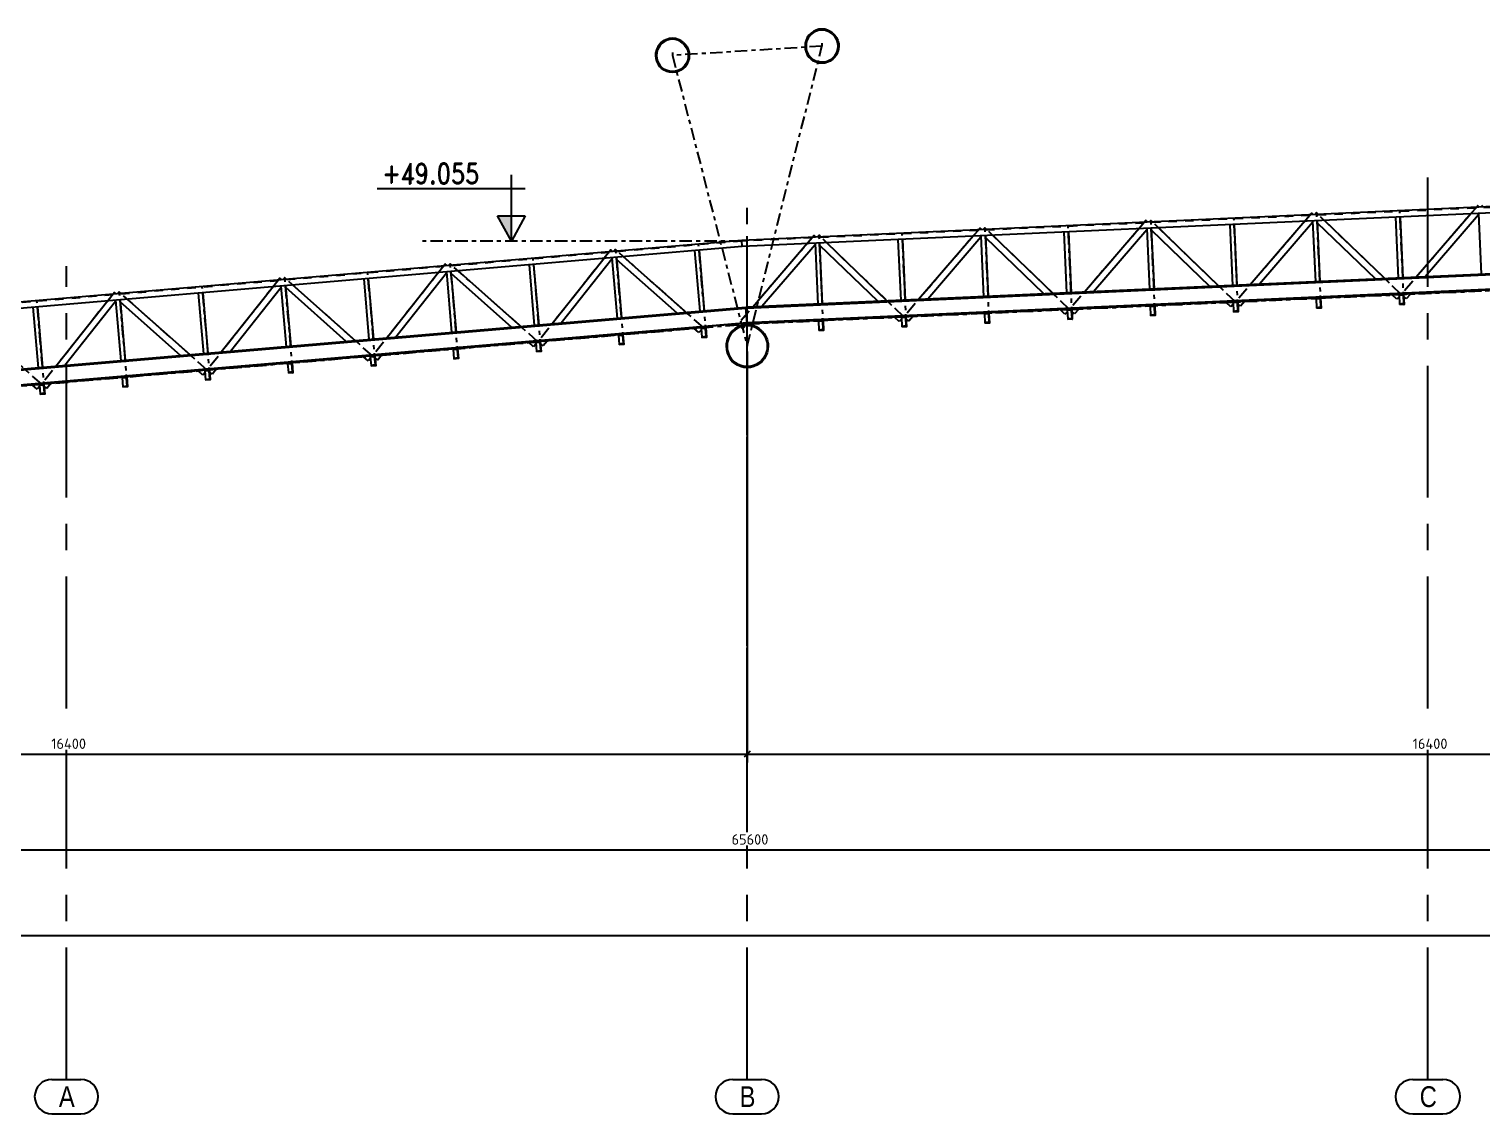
# Model space of a CAD drawing. Header units: millimetres. Extents: x 2368 to 8313, y 7493 to 11698.
# Drawn here: x 4387.6 to 4737.6, y 9618.8 to 9880.2 of the extents above; entities that cross this region are included whole.
import ezdxf
from ezdxf.enums import TextEntityAlignment as Align

# ---------------------------------------------------------------- set-up
doc = ezdxf.new("R2010")
doc.units = ezdxf.units.MM
for name, pattern in [('CENTER', [50.8, 31.75, -6.35, 6.35, -6.35]), ('XKITLINE00', [0]), ('XKITLINE02', [4, 2, -2]), ('XKITLINE03', [6, 3, -1, 1, -1])]:
    doc.linetypes.add(name, pattern=pattern)
doc.layers.add('3', color=120, linetype='Continuous')
doc.styles.add('ARIAL_NARROW', font='ARIALN.TTF')
doc.styles.add('ISOCPEUR', font='isocpeur.ttf')
doc.styles.add('ROMAND', font='romand.shx')

msp = doc.modelspace()

# ---------------------------------------------------------------- linework, layer by layer
at = {"color": 8, "linetype": 'XKITLINE00'}
for p, q in [((4541.8832, 9877.8867), (4541.1996, 9877.7005)), ((4542.5882, 9877.9494), (4541.8832, 9877.8867)), ((4543.2932, 9877.8867), (4542.5882, 9877.9494)), ((4543.9768, 9877.7005), (4543.2932, 9877.8867)), ((4575.0721, 9878.1133), (4574.773, 9877.461)), ((4575.2765, 9877.9933), (4574.9948, 9877.3789)), ((4575.478, 9878.7028), (4575.0721, 9878.1133)), ((4575.6588, 9878.5485), (4575.2765, 9877.9933)), ((4575.9784, 9879.2117), (4575.478, 9878.7028)), ((4576.1301, 9879.0278), (4575.6588, 9878.5485)), ((4576.5582, 9879.6245), (4575.9784, 9879.2117)), ((4576.6762, 9879.4166), (4576.1301, 9879.0278)), ((4577.1996, 9879.9286), (4576.5582, 9879.6245)), ((4577.2803, 9879.7031), (4576.6762, 9879.4166)), ((4577.8832, 9880.1149), (4577.1996, 9879.9286)), ((4577.9241, 9879.8786), (4577.2803, 9879.7031)), ((4578.5882, 9880.1776), (4577.8832, 9880.1149)), ((4578.5882, 9879.9376), (4577.9241, 9879.8786)), ((4579.2932, 9880.1149), (4578.5882, 9880.1776)), ((4579.2522, 9879.8786), (4578.5882, 9879.9376)), ((4579.8961, 9879.7031), (4579.2522, 9879.8786)), ((4579.9768, 9879.9286), (4579.2932, 9880.1149)), ((4580.5002, 9879.4166), (4579.8961, 9879.7031)), ((4580.6182, 9879.6245), (4579.9768, 9879.9286)), ((4581.0462, 9879.0278), (4580.5002, 9879.4166)), ((4581.1979, 9879.2117), (4580.6182, 9879.6245)), ((4581.0462, 9879.0278), (4581.5175, 9878.5485)), ((4581.1979, 9879.2117), (4581.6983, 9878.7028)), ((4581.5175, 9878.5485), (4581.8998, 9877.9933)), ((4581.6983, 9878.7028), (4582.1042, 9878.1133)), ((4581.8998, 9877.9933), (4582.1816, 9877.3789)), ((4582.1042, 9878.1133), (4582.4033, 9877.461)), ((4538.5282, 9874.5538), (4538.5282, 9873.8221)), ((4538.5898, 9874.5388), (4538.5282, 9873.8221)), ((4538.773, 9875.2337), (4538.5898, 9874.5388)), ((4538.8223, 9874.4971), (4538.7642, 9873.8221)), ((4539.0721, 9875.8858), (4538.773, 9875.2337)), ((4538.9948, 9875.1517), (4538.8223, 9874.4971)), ((4539.2765, 9875.7658), (4538.9948, 9875.1517)), ((4539.478, 9876.4751), (4539.0721, 9875.8858)), ((4539.6588, 9876.3209), (4539.2765, 9875.7658)), ((4539.9784, 9876.9838), (4539.478, 9876.4751)), ((4540.1301, 9876.8), (4539.6588, 9876.3209)), ((4540.5582, 9877.3965), (4539.9784, 9876.9838)), ((4540.6762, 9877.1887), (4540.1301, 9876.8)), ((4541.1996, 9877.7005), (4540.5582, 9877.3965)), ((4541.2803, 9877.4751), (4540.6762, 9877.1887)), ((4541.9241, 9877.6505), (4541.2803, 9877.4751)), ((4542.5882, 9877.7095), (4541.9241, 9877.6505)), ((4543.2522, 9877.6505), (4542.5882, 9877.7095)), ((4543.8961, 9877.4751), (4543.2522, 9877.6505)), ((4544.5002, 9877.1887), (4543.8961, 9877.4751)), ((4544.6182, 9877.3965), (4543.9768, 9877.7005)), ((4545.0462, 9876.8), (4544.5002, 9877.1887)), ((4545.1979, 9876.9838), (4544.6182, 9877.3965)), ((4545.0462, 9876.8), (4545.5175, 9876.3209)), ((4545.1979, 9876.9838), (4545.6983, 9876.4751)), ((4545.5175, 9876.3209), (4545.8998, 9875.7658)), ((4545.6983, 9876.4751), (4546.1042, 9875.8858)), ((4545.8998, 9875.7658), (4546.1816, 9875.1517)), ((4546.1042, 9875.8858), (4546.4033, 9875.2337)), ((4546.1816, 9875.1517), (4546.3541, 9874.4971)), ((4546.3541, 9874.4971), (4546.4122, 9873.8221)), ((4546.4033, 9875.2337), (4546.5865, 9874.5388)), ((4546.5865, 9874.5388), (4546.6482, 9873.8221)), ((4546.6482, 9874.5538), (4546.6482, 9873.8221)), ((4574.5282, 9876.7882), (4574.5282, 9876.0489)), ((4574.5898, 9876.7658), (4574.5282, 9876.0489)), ((4574.5282, 9876.0489), (4574.5898, 9875.3319)), ((4574.773, 9877.461), (4574.5898, 9876.7658)), ((4574.5898, 9875.3319), (4574.773, 9874.6367)), ((4574.8223, 9876.7241), (4574.7642, 9876.0489)), ((4574.7642, 9876.0489), (4574.8223, 9875.3736)), ((4574.773, 9874.6367), (4575.0721, 9873.9845)), ((4574.9948, 9877.3789), (4574.8223, 9876.7241)), ((4574.8223, 9875.3736), (4574.9948, 9874.7188)), ((4574.9948, 9874.7188), (4575.2765, 9874.1045)), ((4582.1816, 9874.7188), (4581.8998, 9874.1045)), ((4582.4033, 9874.6367), (4582.1042, 9873.9845)), ((4582.1816, 9877.3789), (4582.3541, 9876.7241)), ((4582.3541, 9875.3736), (4582.1816, 9874.7188)), ((4582.3541, 9876.7241), (4582.4122, 9876.0489)), ((4582.4122, 9876.0489), (4582.3541, 9875.3736)), ((4582.4033, 9877.461), (4582.5865, 9876.7658)), ((4582.5865, 9875.3319), (4582.4033, 9874.6367)), ((4582.5865, 9876.7658), (4582.6482, 9876.0489)), ((4582.6482, 9876.0489), (4582.5865, 9875.3319)), ((4582.6482, 9876.7882), (4582.6482, 9876.0489)), ((4538.5282, 9873.8221), (4538.5898, 9873.1053)), ((4538.5898, 9873.1053), (4538.773, 9872.4104)), ((4538.7642, 9873.8221), (4538.8223, 9873.147)), ((4538.773, 9872.4104), (4539.0721, 9871.7584)), ((4538.8223, 9873.147), (4538.9948, 9872.4925)), ((4538.9948, 9872.4925), (4539.2765, 9871.8783)), ((4539.0721, 9871.7584), (4539.478, 9871.169)), ((4539.2765, 9871.8783), (4539.6588, 9871.3232)), ((4539.478, 9871.169), (4539.9784, 9870.6603)), ((4539.6588, 9871.3232), (4540.1301, 9870.8441)), ((4540.6762, 9870.4554), (4540.1301, 9870.8441)), ((4545.0462, 9870.8441), (4544.5002, 9870.4554)), ((4545.5175, 9871.3232), (4545.0462, 9870.8441)), ((4545.6983, 9871.169), (4545.1979, 9870.6603)), ((4545.8998, 9871.8783), (4545.5175, 9871.3232)), ((4546.1042, 9871.7584), (4545.6983, 9871.169)), ((4546.1816, 9872.4925), (4545.8998, 9871.8783)), ((4546.4033, 9872.4104), (4546.1042, 9871.7584)), ((4546.3541, 9873.147), (4546.1816, 9872.4925)), ((4546.4122, 9873.8221), (4546.3541, 9873.147)), ((4546.5865, 9873.1053), (4546.4033, 9872.4104)), ((4546.6482, 9873.8221), (4546.5865, 9873.1053)), ((4575.0721, 9873.9845), (4575.478, 9873.3949)), ((4575.2765, 9874.1045), (4575.6588, 9873.5492)), ((4575.478, 9873.3949), (4575.9784, 9872.886)), ((4575.6588, 9873.5492), (4576.1301, 9873.0699)), ((4576.5582, 9872.4732), (4575.9784, 9872.886)), ((4576.6762, 9872.6811), (4576.1301, 9873.0699)), ((4577.1996, 9872.1691), (4576.5582, 9872.4732)), ((4577.2803, 9872.3946), (4576.6762, 9872.6811)), ((4577.8832, 9871.9828), (4577.1996, 9872.1691)), ((4577.9241, 9872.2192), (4577.2803, 9872.3946)), ((4578.5882, 9871.9201), (4577.8832, 9871.9828)), ((4578.5882, 9872.1601), (4577.9241, 9872.2192)), ((4579.2522, 9872.2192), (4578.5882, 9872.1601)), ((4579.2932, 9871.9828), (4578.5882, 9871.9201)), ((4579.8961, 9872.3946), (4579.2522, 9872.2192)), ((4579.9768, 9872.1691), (4579.2932, 9871.9828)), ((4580.5002, 9872.6811), (4579.8961, 9872.3946)), ((4580.6182, 9872.4732), (4579.9768, 9872.1691)), ((4581.0462, 9873.0699), (4580.5002, 9872.6811)), ((4581.1979, 9872.886), (4580.6182, 9872.4732)), ((4581.5175, 9873.5492), (4581.0462, 9873.0699)), ((4581.6983, 9873.3949), (4581.1979, 9872.886)), ((4581.8998, 9874.1045), (4581.5175, 9873.5492)), ((4582.1042, 9873.9845), (4581.6983, 9873.3949)), ((4540.5582, 9870.2476), (4539.9784, 9870.6603)), ((4541.1996, 9869.9436), (4540.5582, 9870.2476)), ((4541.2803, 9870.169), (4540.6762, 9870.4554)), ((4541.8832, 9869.7574), (4541.1996, 9869.9436)), ((4541.9241, 9869.9937), (4541.2803, 9870.169)), ((4542.5882, 9869.6947), (4541.8832, 9869.7574)), ((4542.5882, 9869.9346), (4541.9241, 9869.9937)), ((4543.2522, 9869.9937), (4542.5882, 9869.9346)), ((4543.2932, 9869.7574), (4542.5882, 9869.6947)), ((4543.8961, 9870.169), (4543.2522, 9869.9937)), ((4543.9768, 9869.9436), (4543.2932, 9869.7574)), ((4544.5002, 9870.4554), (4543.8961, 9870.169)), ((4544.6182, 9870.2476), (4543.9768, 9869.9436)), ((4545.1979, 9870.6603), (4544.6182, 9870.2476)), ((4557.6022, 9807.9484), (4556.9961, 9807.422)), ((4558.2819, 9808.3718), (4557.6022, 9807.9484)), ((4558.389, 9808.158), (4557.7409, 9807.7542)), ((4559.0184, 9808.682), (4558.2819, 9808.3718)), ((4559.0913, 9808.4538), (4558.389, 9808.158)), ((4559.7935, 9808.8712), (4559.0184, 9808.682)), ((4559.8304, 9808.6342), (4559.0913, 9808.4538)), ((4560.5882, 9808.9348), (4559.7935, 9808.8712)), ((4560.5882, 9808.6949), (4559.8304, 9808.6342)), ((4561.3829, 9808.8712), (4560.5882, 9808.9348)), ((4561.3459, 9808.6342), (4560.5882, 9808.6949)), ((4562.085, 9808.4538), (4561.3459, 9808.6342)), ((4562.158, 9808.682), (4561.3829, 9808.8712)), ((4562.7873, 9808.158), (4562.085, 9808.4538)), ((4562.8944, 9808.3718), (4562.158, 9808.682)), ((4563.4354, 9807.7542), (4562.7873, 9808.158)), ((4563.5741, 9807.9484), (4562.8944, 9808.3718)), ((4564.1803, 9807.422), (4563.5741, 9807.9484)), ((4555.5707, 9804.5776), (4555.5082, 9803.7696)), ((4555.5082, 9804.5053), (4555.5082, 9803.7696)), ((4555.7568, 9805.3657), (4555.5707, 9804.5776)), ((4555.8038, 9804.5401), (4555.7442, 9803.7696)), ((4556.0619, 9806.1146), (4555.7568, 9805.3657)), ((4555.9812, 9805.2916), (4555.8038, 9804.5401)), ((4556.2721, 9806.0056), (4555.9812, 9805.2916)), ((4556.4784, 9806.8056), (4556.0619, 9806.1146)), ((4556.6693, 9806.6646), (4556.2721, 9806.0056)), ((4556.9961, 9807.422), (4556.4784, 9806.8056)), ((4557.1629, 9807.2523), (4556.6693, 9806.6646)), ((4557.7409, 9807.7542), (4557.1629, 9807.2523)), ((4564.0134, 9807.2523), (4563.4354, 9807.7542)), ((4564.0134, 9807.2523), (4564.507, 9806.6646)), ((4564.1803, 9807.422), (4564.698, 9806.8056)), ((4564.507, 9806.6646), (4564.9042, 9806.0056)), ((4564.698, 9806.8056), (4565.1145, 9806.1146)), ((4564.9042, 9806.0056), (4565.1951, 9805.2916)), ((4565.1145, 9806.1146), (4565.4195, 9805.3657)), ((4565.1951, 9805.2916), (4565.3725, 9804.5401)), ((4565.3725, 9804.5401), (4565.4322, 9803.7696)), ((4565.4195, 9805.3657), (4565.6056, 9804.5776)), ((4565.6056, 9804.5776), (4565.6682, 9803.7696)), ((4565.6682, 9804.5053), (4565.6682, 9803.7696)), ((4555.5082, 9803.7696), (4555.5707, 9802.9616)), ((4555.5707, 9802.9616), (4555.7568, 9802.1735)), ((4555.7442, 9803.7696), (4555.8038, 9802.9991)), ((4555.7568, 9802.1735), (4556.0619, 9801.4246)), ((4555.8038, 9802.9991), (4555.9812, 9802.2476)), ((4555.9812, 9802.2476), (4556.2721, 9801.5336)), ((4556.0619, 9801.4246), (4556.4784, 9800.7336)), ((4556.2721, 9801.5336), (4556.6693, 9800.8746)), ((4556.6693, 9800.8746), (4557.1629, 9800.2869)), ((4564.507, 9800.8746), (4564.0134, 9800.2869)), ((4564.9042, 9801.5336), (4564.507, 9800.8746)), ((4565.1145, 9801.4246), (4564.698, 9800.7336)), ((4565.1951, 9802.2476), (4564.9042, 9801.5336)), ((4565.4195, 9802.1735), (4565.1145, 9801.4246)), ((4565.3725, 9802.9991), (4565.1951, 9802.2476)), ((4565.4322, 9803.7696), (4565.3725, 9802.9991)), ((4565.6056, 9802.9616), (4565.4195, 9802.1735)), ((4565.6682, 9803.7696), (4565.6056, 9802.9616)), ((4556.4784, 9800.7336), (4556.9961, 9800.1173)), ((4557.6022, 9799.5909), (4556.9961, 9800.1173)), ((4557.7409, 9799.785), (4557.1629, 9800.2869)), ((4558.2819, 9799.1674), (4557.6022, 9799.5909)), ((4558.389, 9799.3812), (4557.7409, 9799.785)), ((4559.0184, 9798.8572), (4558.2819, 9799.1674)), ((4559.0913, 9799.0854), (4558.389, 9799.3812)), ((4559.7935, 9798.668), (4559.0184, 9798.8572)), ((4559.8304, 9798.905), (4559.0913, 9799.0854)), ((4560.5882, 9798.6044), (4559.7935, 9798.668)), ((4560.5882, 9798.8444), (4559.8304, 9798.905)), ((4561.3459, 9798.905), (4560.5882, 9798.8444)), ((4561.3829, 9798.668), (4560.5882, 9798.6044)), ((4562.085, 9799.0854), (4561.3459, 9798.905)), ((4562.158, 9798.8572), (4561.3829, 9798.668)), ((4562.7873, 9799.3812), (4562.085, 9799.0854)), ((4562.8944, 9799.1674), (4562.158, 9798.8572)), ((4563.4354, 9799.785), (4562.7873, 9799.3812)), ((4563.5741, 9799.5909), (4562.8944, 9799.1674)), ((4564.0134, 9800.2869), (4563.4354, 9799.785)), ((4564.1803, 9800.1173), (4563.5741, 9799.5909)), ((4564.698, 9800.7336), (4564.1803, 9800.1173))]:
    msp.add_line(p, q, dxfattribs=at)
at = {"color": 241, "linetype": 'XKITLINE03'}
for p, q in [((4578.5882, 9876.0489), (4542.5882, 9873.8221)), ((4560.5882, 9803.7696), (4578.5882, 9876.0489)), ((4542.5882, 9873.8221), (4560.5882, 9803.7696))]:
    msp.add_line(p, q, dxfattribs=at)
at = {"color": 8, "linetype": 'XKITLINE03'}
for p, q in [((4542.5882, 9874.5538), (4542.5882, 9873.8221)), ((4578.5882, 9876.7882), (4578.5882, 9876.0489)), ((4560.5882, 9803.7696), (4560.5882, 9804.5053))]:
    msp.add_line(p, q, dxfattribs=at)
at = {"color": 7, "linetype": 'XKITLINE00'}
for p, q in [((4887.8948, 9844.027), (4559.2675, 9829.2651)), ((4887.9396, 9842.5275), (4559.3651, 9827.7679)), ((4696.6268, 9835.8139), (4696.288, 9835.42)), ((4697.0451, 9835.454), (4696.6268, 9835.8139)), ((4697.7883, 9835.8684), (4697.4045, 9835.4702)), ((4698.1659, 9835.5044), (4697.7883, 9835.8684)), ((4736.5866, 9837.6089), (4736.2478, 9837.215)), ((4737.0049, 9837.249), (4736.5866, 9837.6089)), ((4737.748, 9837.6634), (4737.3642, 9837.2652)), ((4656.6671, 9834.0189), (4656.3282, 9833.625)), ((4657.0854, 9833.6591), (4656.6671, 9834.0189)), ((4657.8285, 9834.0734), (4657.4447, 9833.6752)), ((4658.2061, 9833.7094), (4657.8285, 9834.0734)), ((4676.8338, 9833.0446), (4677.4921, 9818.3896)), ((4677.9327, 9833.094), (4678.591, 9818.439)), ((4694.9444, 9833.8582), (4681.8041, 9818.5833)), ((4696.8292, 9833.5957), (4683.9995, 9818.6819)), ((4696.8137, 9833.9421), (4697.472, 9819.2871)), ((4697.9125, 9833.9915), (4698.5708, 9819.3364)), ((4712.0085, 9819.9401), (4697.9344, 9833.5053)), ((4714.2114, 9820.039), (4699.6544, 9834.0697)), ((4716.7936, 9834.8396), (4717.4519, 9820.1846)), ((4717.8925, 9834.889), (4718.5508, 9820.2339)), ((4734.9042, 9835.6532), (4721.7639, 9820.3783)), ((4736.789, 9835.3907), (4723.9593, 9820.4769)), ((4736.7734, 9835.7371), (4737.4317, 9821.082)), ((4559.2675, 9829.2651), (4230.284, 9801.1133)), ((4559.3651, 9827.7679), (4559.2675, 9829.2651)), ((4559.3651, 9827.7679), (4559.2675, 9829.2651)), ((4576.7475, 9830.4289), (4576.4086, 9830.035)), ((4577.1658, 9830.0691), (4576.7475, 9830.4289)), ((4577.9089, 9830.4834), (4577.5251, 9830.0852)), ((4578.2866, 9830.1194), (4577.9089, 9830.4834)), ((4596.9143, 9829.4546), (4597.5726, 9814.7997)), ((4598.0131, 9829.504), (4598.6714, 9814.8491)), ((4615.0248, 9830.2682), (4601.8846, 9814.9934)), ((4616.9097, 9830.0058), (4604.08, 9815.092)), ((4616.7073, 9832.2239), (4616.3684, 9831.83)), ((4617.1256, 9831.8641), (4616.7073, 9832.2239)), ((4616.8941, 9830.3521), (4617.5524, 9815.6972)), ((4617.8687, 9832.2784), (4617.4849, 9831.8802)), ((4618.2464, 9831.9144), (4617.8687, 9832.2784)), ((4617.993, 9830.4015), (4618.6513, 9815.7465)), ((4632.0889, 9816.3501), (4618.0148, 9829.9153)), ((4634.2918, 9816.4491), (4619.7348, 9830.4798)), ((4636.874, 9831.2496), (4637.5323, 9816.5947)), ((4637.9729, 9831.299), (4638.6312, 9816.644)), ((4654.9846, 9832.0632), (4641.8444, 9816.7883)), ((4656.8694, 9831.8008), (4644.0398, 9816.887)), ((4656.8539, 9832.1471), (4657.5122, 9817.4921)), ((4657.9528, 9832.1965), (4658.6111, 9817.5415)), ((4672.0487, 9818.1451), (4657.9746, 9831.7103)), ((4674.2516, 9818.244), (4659.6946, 9832.2747)), ((4559.3651, 9827.7679), (4230.4498, 9799.622)), ((4527.7183, 9826.945), (4527.3957, 9826.5377)), ((4528.1508, 9826.6024), (4527.7183, 9826.945)), ((4528.8766, 9827.0464), (4528.5093, 9826.633)), ((4529.2686, 9826.698), (4528.8766, 9827.0464)), ((4545.9268, 9811.8945), (4530.8139, 9825.3248)), ((4547.9079, 9826.7875), (4549.1587, 9812.1711)), ((4549.0039, 9826.8813), (4550.2547, 9812.2648)), ((4888.4086, 9827.8638), (4560.4087, 9813.1303)), ((4888.4163, 9827.6939), (4560.4163, 9812.9605)), ((4888.4211, 9827.5877), (4560.4211, 9812.8542)), ((4575.065, 9828.4732), (4561.9249, 9813.1984)), ((4576.9499, 9828.2108), (4564.1203, 9813.2971)), ((4576.9343, 9828.5572), (4577.5926, 9813.9022)), ((4578.0332, 9828.6065), (4578.6915, 9813.9516)), ((4592.1291, 9814.5552), (4578.0551, 9828.1204)), ((4594.332, 9814.6541), (4579.7751, 9828.6848)), ((4487.8639, 9823.5345), (4487.5413, 9823.1273)), ((4488.2964, 9823.1919), (4487.8639, 9823.5345)), ((4489.0222, 9823.636), (4488.6548, 9823.2226)), ((4489.4142, 9823.2876), (4489.0222, 9823.636)), ((4506.0719, 9808.4845), (4490.9595, 9821.9143)), ((4508.0535, 9823.3771), (4509.3043, 9808.7611)), ((4509.1495, 9823.4709), (4510.4003, 9808.8549)), ((4526.1164, 9824.9228), (4513.6053, 9809.1291)), ((4528.0103, 9824.7368), (4515.7949, 9809.3164)), ((4527.9807, 9825.0823), (4529.2315, 9810.4661)), ((4529.0767, 9825.1761), (4530.3275, 9810.5598)), ((4543.7297, 9811.7065), (4529.1182, 9824.6912)), ((4888.5757, 9824.1439), (4560.5758, 9809.4105)), ((4888.5805, 9824.0376), (4560.5805, 9809.3042)), ((4448.0095, 9820.1241), (4447.6869, 9819.7169)), ((4448.442, 9819.7815), (4448.0095, 9820.1241)), ((4449.1677, 9820.2256), (4448.8004, 9819.8122)), ((4449.5598, 9819.8772), (4449.1677, 9820.2256)), ((4449.3679, 9818.3553), (4450.6185, 9803.7399)), ((4466.217, 9805.0745), (4451.1051, 9818.5039)), ((4468.1991, 9819.9667), (4469.4498, 9805.3511)), ((4469.2951, 9820.0605), (4470.5458, 9805.4449)), ((4486.262, 9821.5124), (4473.7512, 9805.7192)), ((4488.1559, 9821.3264), (4475.9408, 9805.9065)), ((4488.1263, 9821.6719), (4489.377, 9807.0561)), ((4489.2223, 9821.7657), (4490.473, 9807.1499)), ((4503.8748, 9808.2965), (4489.2638, 9821.2808)), ((4408.1551, 9816.7137), (4407.8325, 9816.3065)), ((4408.5876, 9816.3711), (4408.1551, 9816.7137)), ((4408.4175, 9814.8511), (4409.6681, 9800.2362)), ((4409.3133, 9816.8151), (4408.946, 9816.4018)), ((4409.7054, 9816.4667), (4409.3133, 9816.8151)), ((4409.5135, 9814.9448), (4410.7641, 9800.33)), ((4426.3621, 9801.6645), (4411.2507, 9815.0935)), ((4428.3447, 9816.5563), (4429.5954, 9801.9412)), ((4429.4407, 9816.6501), (4430.6914, 9802.035)), ((4446.4076, 9818.1019), (4433.8972, 9802.3092)), ((4448.3015, 9817.916), (4436.0868, 9802.4966)), ((4448.2719, 9818.2615), (4449.5225, 9803.6462)), ((4464.0199, 9804.8866), (4449.4094, 9817.8703)), ((4737.6112, 9817.0861), (4560.5882, 9809.1344)), ((4698.7504, 9815.3404), (4697.6515, 9815.291)), ((4697.6515, 9815.291), (4697.6576, 9815.1551)), ((4697.6576, 9815.1551), (4697.7873, 9815.2971)), ((4698.62, 9815.1215), (4697.6576, 9815.1551)), ((4697.6576, 9815.1551), (4697.7531, 9813.0293)), ((4698.62, 9815.1215), (4698.7086, 9813.1491)), ((4698.7504, 9815.3404), (4698.8581, 9812.9428)), ((4717.0704, 9815.0612), (4715.9778, 9816.1143)), ((4717.6548, 9815.6675), (4717.0704, 9815.0612)), ((4718.7303, 9816.2379), (4717.6314, 9816.1885)), ((4717.6314, 9816.1885), (4717.6375, 9816.0526)), ((4717.6375, 9816.0526), (4717.7673, 9816.1946)), ((4717.6375, 9816.0526), (4717.733, 9813.9268)), ((4718.6, 9816.019), (4717.6375, 9816.0526)), ((4718.6, 9816.019), (4718.6886, 9814.0466)), ((4718.631, 9815.3278), (4718.7646, 9815.4739)), ((4718.7303, 9816.2379), (4718.838, 9813.8403)), ((4719.3938, 9815.1697), (4718.7535, 9815.7205)), ((4720.3763, 9816.3119), (4719.3938, 9815.1697)), ((4560.2471, 9813.1198), (4232.2472, 9785.056)), ((4560.2616, 9812.9504), (4232.2617, 9784.8866)), ((4560.2707, 9812.8444), (4232.2707, 9784.7806)), ((4388.4903, 9813.1458), (4389.7409, 9798.5312)), ((4389.5863, 9813.2396), (4390.8369, 9798.625)), ((4406.5532, 9814.6915), (4394.0432, 9798.8993)), ((4408.447, 9814.5056), (4396.2328, 9799.0867)), ((4424.165, 9801.4766), (4409.555, 9814.4599)), ((4560.5881, 9809.1343), (4560.2471, 9813.1198)), ((4560.481, 9811.52), (4560.3928, 9811.4175)), ((4560.481, 9811.52), (4560.3928, 9811.4175)), ((4560.5882, 9809.1344), (4560.4087, 9813.1303)), ((4618.8308, 9811.7504), (4617.7319, 9811.701)), ((4617.7319, 9811.701), (4617.738, 9811.5652)), ((4617.738, 9811.5652), (4617.8678, 9811.7071)), ((4618.7005, 9811.5315), (4617.738, 9811.5652)), ((4617.738, 9811.5652), (4617.8335, 9809.4393)), ((4618.7005, 9811.5315), (4618.7891, 9809.5591)), ((4618.8308, 9811.7504), (4618.9385, 9809.3528)), ((4637.1509, 9811.4712), (4636.0582, 9812.5244)), ((4637.7352, 9812.0775), (4637.1509, 9811.4712)), ((4638.8107, 9812.6479), (4637.7118, 9812.5985)), ((4637.7118, 9812.5985), (4637.7179, 9812.4627)), ((4637.7179, 9812.4627), (4637.8477, 9812.6046)), ((4638.6804, 9812.429), (4637.7179, 9812.4627)), ((4637.7179, 9812.4627), (4637.8134, 9810.3368)), ((4638.6804, 9812.429), (4638.769, 9810.4566)), ((4638.7115, 9811.7378), (4638.845, 9811.884)), ((4638.8107, 9812.6479), (4638.9184, 9810.2503)), ((4639.4742, 9811.5798), (4638.834, 9812.1305)), ((4640.4568, 9812.722), (4639.4742, 9811.5798)), ((4658.7906, 9813.5454), (4657.6917, 9813.496)), ((4657.6917, 9813.496), (4657.6978, 9813.3602)), ((4657.6978, 9813.3602), (4657.8276, 9813.5021)), ((4658.6603, 9813.3265), (4657.6978, 9813.3602)), ((4657.6978, 9813.3602), (4657.7933, 9811.2343)), ((4658.7489, 9811.3541), (4657.7933, 9811.2343)), ((4658.6603, 9813.3265), (4658.7489, 9811.3541)), ((4658.6913, 9812.6353), (4658.8249, 9812.7815)), ((4658.7906, 9813.5454), (4658.8983, 9811.1478)), ((4677.1106, 9813.2662), (4676.018, 9814.3194)), ((4677.695, 9813.8725), (4677.1106, 9813.2662)), ((4678.7705, 9814.4429), (4677.6716, 9814.3935)), ((4677.6716, 9814.3935), (4677.6777, 9814.2576)), ((4677.6777, 9814.2576), (4677.8075, 9814.3996)), ((4678.6402, 9814.224), (4677.6777, 9814.2576)), ((4677.6777, 9814.2576), (4677.7732, 9812.1318)), ((4678.7288, 9812.2516), (4677.7732, 9812.1318)), ((4677.7732, 9812.1318), (4677.7793, 9811.9959)), ((4678.8782, 9812.0453), (4677.7793, 9811.9959)), ((4678.6402, 9814.224), (4678.7288, 9812.2516)), ((4678.6712, 9813.5328), (4678.8048, 9813.6789)), ((4678.7705, 9814.4429), (4678.8782, 9812.0453)), ((4679.434, 9813.3747), (4678.7937, 9813.9255)), ((4680.4166, 9814.5169), (4679.434, 9813.3747)), ((4698.7086, 9813.1491), (4697.7531, 9813.0293)), ((4697.7531, 9813.0293), (4697.7592, 9812.8934)), ((4698.8581, 9812.9428), (4697.7592, 9812.8934)), ((4698.6511, 9814.4303), (4698.7847, 9814.5764)), ((4718.6886, 9814.0466), (4717.733, 9813.9268)), ((4717.733, 9813.9268), (4717.7391, 9813.7909)), ((4718.838, 9813.8403), (4717.7391, 9813.7909)), ((4560.5646, 9809.4097), (4232.5646, 9781.346)), ((4560.5736, 9809.3037), (4232.5737, 9781.24)), ((4549.4997, 9808.1856), (4232.5882, 9781.0706)), ((4548.9849, 9807.0364), (4547.8505, 9808.0445)), ((4550.5957, 9808.2793), (4549.4997, 9808.1855)), ((4549.4997, 9808.1855), (4549.5113, 9808.05)), ((4549.5113, 9808.05), (4549.6352, 9808.1971)), ((4550.4744, 9808.0554), (4549.5113, 9808.05)), ((4549.5113, 9808.05), (4549.5113, 9808.05)), ((4549.5113, 9808.05), (4549.6927, 9805.9298)), ((4550.4744, 9808.0554), (4550.6427, 9806.0881)), ((4550.5957, 9808.2793), (4550.8003, 9805.8881)), ((4558.6661, 9808.7542), (4558.438, 9808.9504)), ((4559.5547, 9807.9898), (4559.1986, 9808.2961)), ((4559.9597, 9808.4606), (4559.5547, 9807.9898)), ((4578.871, 9809.9554), (4577.7721, 9809.906)), ((4577.7721, 9809.906), (4577.7782, 9809.7702)), ((4577.7782, 9809.7702), (4577.908, 9809.9122)), ((4577.7782, 9809.7702), (4577.8737, 9807.6443)), ((4578.7407, 9809.7365), (4577.7782, 9809.7702)), ((4578.7407, 9809.7365), (4578.8293, 9807.7641)), ((4578.7718, 9809.0453), (4578.9053, 9809.1915)), ((4578.871, 9809.9554), (4578.9787, 9807.5578)), ((4597.1911, 9809.6762), (4596.0984, 9810.7294)), ((4597.7755, 9810.2825), (4597.1911, 9809.6762)), ((4598.851, 9810.8529), (4597.7521, 9810.8035)), ((4597.7521, 9810.8035), (4597.7582, 9810.6677)), ((4597.7582, 9810.6677), (4597.8879, 9810.8096)), ((4598.7206, 9810.634), (4597.7582, 9810.6677)), ((4597.7582, 9810.6677), (4597.8537, 9808.5418)), ((4598.8092, 9808.6616), (4597.8537, 9808.5418)), ((4597.8537, 9808.5418), (4597.8598, 9808.406)), ((4598.9587, 9808.4553), (4597.8598, 9808.406)), ((4598.7206, 9810.634), (4598.8092, 9808.6616)), ((4598.7517, 9809.9428), (4598.8853, 9810.089)), ((4598.851, 9810.8529), (4598.9587, 9808.4553)), ((4599.5144, 9809.7848), (4598.8742, 9810.3356)), ((4600.4971, 9810.927), (4599.5144, 9809.7848)), ((4618.7891, 9809.5591), (4617.8335, 9809.4393)), ((4617.8335, 9809.4393), (4617.8396, 9809.3035)), ((4618.9385, 9809.3528), (4617.8396, 9809.3035)), ((4618.7315, 9810.8403), (4618.8651, 9810.9865)), ((4638.769, 9810.4566), (4637.8134, 9810.3368)), ((4637.8134, 9810.3368), (4637.8195, 9810.2009)), ((4638.9184, 9810.2503), (4637.8195, 9810.2009)), ((4657.7933, 9811.2343), (4657.7994, 9811.0984)), ((4658.8983, 9811.1478), (4657.7994, 9811.0984)), ((4509.1305, 9803.626), (4507.9956, 9804.6345)), ((4509.6453, 9804.7757), (4509.6454, 9804.7751)), ((4510.7414, 9804.8689), (4509.6454, 9804.7751)), ((4509.6454, 9804.7751), (4509.657, 9804.6396)), ((4509.657, 9804.6396), (4509.7809, 9804.7867)), ((4510.62, 9804.6449), (4509.657, 9804.6396)), ((4509.657, 9804.6396), (4509.8384, 9802.5194)), ((4510.62, 9804.6449), (4510.7883, 9802.6777)), ((4510.7413, 9804.8694), (4510.7414, 9804.8689)), ((4510.7414, 9804.8689), (4510.946, 9802.4776)), ((4511.4475, 9803.8285), (4510.7855, 9804.3529)), ((4512.3834, 9805.0099), (4511.4475, 9803.8285)), ((4530.6685, 9806.5741), (4529.5725, 9806.4803)), ((4529.5725, 9806.4806), (4529.5725, 9806.4803)), ((4529.5725, 9806.4803), (4529.5841, 9806.3448)), ((4529.5841, 9806.3448), (4529.708, 9806.4919)), ((4530.5472, 9806.3501), (4529.5841, 9806.3448)), ((4529.5841, 9806.3448), (4529.5841, 9806.3448)), ((4529.5841, 9806.3448), (4529.7656, 9804.2246)), ((4530.7155, 9804.3829), (4529.7656, 9804.2246)), ((4530.5472, 9806.3501), (4530.7155, 9804.3829)), ((4530.6062, 9805.6608), (4530.7337, 9805.8122)), ((4530.6685, 9806.5744), (4530.6685, 9806.5741)), ((4530.6685, 9806.5741), (4530.8732, 9804.1829)), ((4549.5442, 9807.6658), (4548.9849, 9807.0364)), ((4550.6427, 9806.0881), (4549.6927, 9805.9298)), ((4549.6927, 9805.9298), (4549.7043, 9805.7943)), ((4550.8003, 9805.8881), (4549.7043, 9805.7943)), ((4550.5333, 9807.366), (4550.6609, 9807.5174)), ((4578.8293, 9807.7641), (4577.8737, 9807.6443)), ((4577.8737, 9807.6443), (4577.8798, 9807.5085)), ((4578.9787, 9807.5578), (4577.8798, 9807.5085)), ((4469.276, 9800.2156), (4468.1407, 9801.2245)), ((4469.8354, 9800.8451), (4469.276, 9800.2156)), ((4470.8869, 9801.4585), (4469.7909, 9801.3647)), ((4469.7909, 9801.3657), (4469.7909, 9801.3647)), ((4469.7909, 9801.3647), (4469.8025, 9801.2292)), ((4469.8025, 9801.2292), (4469.9264, 9801.3763)), ((4470.7656, 9801.2345), (4469.8025, 9801.2292)), ((4469.8025, 9801.2292), (4469.984, 9799.1089)), ((4470.7656, 9801.2345), (4470.9339, 9799.2673)), ((4470.8869, 9801.4595), (4470.8869, 9801.4585)), ((4470.8869, 9801.4585), (4471.0916, 9799.0672)), ((4471.5931, 9800.4181), (4470.9311, 9800.9425)), ((4472.5294, 9801.6), (4471.5931, 9800.4181)), ((4489.718, 9803.0707), (4489.7181, 9803.0699)), ((4490.8141, 9803.1637), (4489.7181, 9803.0699)), ((4489.7181, 9803.0699), (4489.7297, 9802.9344)), ((4489.7297, 9802.9344), (4489.8536, 9803.0815)), ((4490.6928, 9802.9397), (4489.7297, 9802.9344)), ((4489.7297, 9802.9344), (4489.9111, 9800.8142)), ((4490.8611, 9800.9725), (4489.9111, 9800.8142)), ((4489.9111, 9800.8142), (4489.9227, 9800.6787)), ((4490.6928, 9802.9397), (4490.8611, 9800.9725)), ((4490.7518, 9802.2504), (4490.8793, 9802.4018)), ((4490.814, 9803.1645), (4490.8141, 9803.1637)), ((4490.8141, 9803.1637), (4491.0187, 9800.7724)), ((4509.6898, 9804.2555), (4509.1305, 9803.626)), ((4510.7883, 9802.6777), (4509.8384, 9802.5194)), ((4509.8384, 9802.5194), (4509.85, 9802.3839)), ((4510.946, 9802.4776), (4509.85, 9802.3839)), ((4510.679, 9803.9556), (4510.8066, 9804.107)), ((4529.7656, 9804.2246), (4529.7772, 9804.0891)), ((4530.8732, 9804.1829), (4529.7772, 9804.0891)), ((4429.4216, 9796.8052), (4428.2858, 9797.8145)), ((4429.981, 9797.4346), (4429.4216, 9796.8052)), ((4429.9364, 9797.9557), (4429.9365, 9797.9543)), ((4431.0325, 9798.0481), (4429.9365, 9797.9543)), ((4429.9365, 9797.9543), (4429.9481, 9797.8188)), ((4429.9481, 9797.8188), (4430.072, 9797.9659)), ((4430.9112, 9797.8241), (4429.9481, 9797.8188)), ((4429.9481, 9797.8188), (4430.1296, 9795.6985)), ((4430.9112, 9797.8241), (4431.0795, 9795.8569)), ((4431.0324, 9798.0495), (4431.0325, 9798.0481)), ((4431.0325, 9798.0481), (4431.2371, 9795.6568)), ((4431.7387, 9797.0077), (4431.0767, 9797.5321)), ((4432.6754, 9798.1901), (4431.7387, 9797.0077)), ((4449.8636, 9799.6607), (4449.8637, 9799.6595)), ((4450.9597, 9799.7533), (4449.8637, 9799.6595)), ((4449.8637, 9799.6595), (4449.8753, 9799.524)), ((4449.8753, 9799.524), (4449.9992, 9799.6711)), ((4450.8383, 9799.5293), (4449.8753, 9799.524)), ((4449.8753, 9799.524), (4450.0567, 9797.4037)), ((4451.0067, 9797.5621), (4450.0567, 9797.4037)), ((4450.0567, 9797.4037), (4450.0683, 9797.2682)), ((4451.1643, 9797.362), (4450.0683, 9797.2682)), ((4450.8383, 9799.5293), (4451.0067, 9797.5621)), ((4450.8973, 9798.8399), (4451.0249, 9798.9914)), ((4450.9596, 9799.7545), (4450.9597, 9799.7533)), ((4450.9597, 9799.7533), (4451.1643, 9797.362)), ((4470.9339, 9799.2673), (4469.984, 9799.1089)), ((4469.984, 9799.1089), (4469.9956, 9798.9734)), ((4471.0916, 9799.0672), (4469.9956, 9798.9734)), ((4470.8246, 9800.5451), (4470.9521, 9800.6966)), ((4491.0187, 9800.7724), (4489.9227, 9800.6787)), ((4389.5672, 9793.3948), (4388.4309, 9794.4045)), ((4390.1266, 9794.0242), (4389.5672, 9793.3948)), ((4390.0819, 9794.5458), (4390.0821, 9794.5439)), ((4391.1781, 9794.6377), (4390.0821, 9794.5439)), ((4390.0821, 9794.5439), (4390.0937, 9794.4084)), ((4390.0937, 9794.4084), (4390.2176, 9794.5555)), ((4391.0568, 9794.4137), (4390.0937, 9794.4084)), ((4390.0937, 9794.4084), (4390.2751, 9792.2881)), ((4391.0568, 9794.4137), (4391.2251, 9792.4465)), ((4391.1157, 9793.7243), (4391.2433, 9793.8757)), ((4391.1779, 9794.6396), (4391.1781, 9794.6377)), ((4391.1781, 9794.6377), (4391.3827, 9792.2464)), ((4391.8843, 9793.5973), (4391.2223, 9794.1217)), ((4392.8213, 9794.7802), (4391.8843, 9793.5973)), ((4410.0091, 9796.2508), (4410.0093, 9796.2491)), ((4411.1053, 9796.3429), (4410.0093, 9796.2491)), ((4410.0093, 9796.2491), (4410.0209, 9796.1136)), ((4410.0209, 9796.1136), (4410.1448, 9796.2607)), ((4410.9839, 9796.1189), (4410.0209, 9796.1136)), ((4410.0209, 9796.1136), (4410.2023, 9793.9933)), ((4411.1523, 9794.1517), (4410.2023, 9793.9933)), ((4410.2023, 9793.9933), (4410.2139, 9793.8578)), ((4411.3099, 9793.9516), (4410.2139, 9793.8578)), ((4410.9839, 9796.1189), (4411.1523, 9794.1517)), ((4411.0429, 9795.4295), (4411.1705, 9795.581)), ((4411.1051, 9796.3445), (4411.1053, 9796.3429)), ((4411.1053, 9796.3429), (4411.3099, 9793.9516)), ((4431.0795, 9795.8569), (4430.1296, 9795.6985)), ((4430.1296, 9795.6985), (4430.1411, 9795.563)), ((4431.2371, 9795.6568), (4430.1411, 9795.563)), ((4430.9702, 9797.1347), (4431.0977, 9797.2862)), ((4391.2251, 9792.4465), (4390.2751, 9792.2881)), ((4390.2751, 9792.2881), (4390.2867, 9792.1526)), ((4391.3827, 9792.2464), (4390.2867, 9792.1526))]:
    msp.add_line(p, q, dxfattribs=at)
at = {"color": 3, "linetype": 'XKITLINE02'}
for p, q in [((4887.8999, 9843.8571), (4559.2786, 9829.0954)), ((4559.2786, 9829.0954), (4230.3028, 9800.9443))]:
    msp.add_line(p, q, dxfattribs=at)
at = {"color": 6, "linetype": 'CENTER'}
for p, q in [((4724.5882, 9716.5009), (4724.5882, 9844.4308)), ((4560.5882, 9693.4349), (4560.5882, 9837.064)), ((4560.5882, 9686.6693), (4560.5882, 9830.2984)), ((4396.5882, 9716.5009), (4396.5882, 9823.0864)), ((4396.5882, 9627.1144), (4396.5882, 9706.5366)), ((4724.5882, 9627.1144), (4724.5882, 9706.5366)), ((4560.5882, 9627.1144), (4560.5882, 9683.4706))]:
    msp.add_line(p, q, dxfattribs=at)
at = {"color": 1, "linetype": 'XKITLINE03'}
for p, q in [((4696.6268, 9835.8139), (4678.2211, 9814.4182)), ((4718.1808, 9816.2132), (4697.7883, 9835.8684)), ((4718.838, 9813.8403), (4717.8328, 9836.2177)), ((4736.5866, 9837.6089), (4718.1808, 9816.2132)), ((4638.9184, 9810.2503), (4637.9132, 9832.6277)), ((4656.6671, 9834.0189), (4638.2613, 9812.6232)), ((4678.221, 9814.4182), (4657.8285, 9834.0734)), ((4658.8983, 9811.1478), (4657.8931, 9833.5252)), ((4678.8782, 9812.0453), (4677.873, 9834.4227)), ((4698.8581, 9812.9428), (4697.8529, 9835.3202)), ((4576.7475, 9830.4289), (4558.3417, 9809.0332)), ((4598.3014, 9810.8282), (4577.9089, 9830.4834)), ((4578.9787, 9807.5578), (4577.9735, 9829.9353)), ((4598.9586, 9808.4553), (4597.9535, 9830.8328)), ((4616.7073, 9832.2239), (4598.3015, 9810.8282)), ((4638.2612, 9812.6232), (4617.8687, 9832.2784)), ((4618.9385, 9809.3528), (4617.9333, 9831.7302)), ((4527.7183, 9826.945), (4510.1934, 9804.822)), ((4550.0477, 9808.2324), (4528.8766, 9827.0464)), ((4530.8732, 9804.1828), (4528.9633, 9826.5013)), ((4550.8003, 9805.8881), (4548.8905, 9828.2065)), ((4487.8639, 9823.5345), (4470.3389, 9801.4116)), ((4510.1933, 9804.822), (4489.0222, 9823.636)), ((4491.0187, 9800.7724), (4489.1089, 9823.0909)), ((4510.946, 9802.4776), (4509.0361, 9824.7961)), ((4560.5882, 9809.1344), (4888.5881, 9823.8678)), ((4448.0095, 9820.1241), (4430.4845, 9798.0012)), ((4470.3389, 9801.4116), (4449.1677, 9820.2256)), ((4451.1643, 9797.362), (4449.2545, 9819.6805)), ((4471.0916, 9799.0672), (4469.1817, 9821.3857)), ((4408.1551, 9816.7137), (4390.6301, 9794.5908)), ((4430.4844, 9798.0012), (4409.3133, 9816.8151)), ((4411.3099, 9793.9516), (4409.4001, 9816.27)), ((4431.2371, 9795.6568), (4429.3273, 9817.9752)), ((4698.7504, 9815.3404), (4698.7504, 9815.3404)), ((4718.7303, 9816.2379), (4718.7303, 9816.2379)), ((4390.63, 9794.5908), (4369.4589, 9813.4047)), ((4391.3827, 9792.2464), (4389.4729, 9814.5648)), ((4618.8308, 9811.7504), (4618.8308, 9811.7504)), ((4638.8107, 9812.6479), (4638.8107, 9812.6479)), ((4658.7906, 9813.5454), (4658.7906, 9813.5454)), ((4678.7705, 9814.4429), (4678.7705, 9814.4429)), ((4232.5882, 9781.0706), (4560.5881, 9809.1343)), ((4550.5957, 9808.2793), (4550.5957, 9808.2793)), ((4578.871, 9809.9554), (4578.871, 9809.9554)), ((4598.851, 9810.8529), (4598.851, 9810.8529)), ((4510.7414, 9804.8689), (4510.7414, 9804.8689)), ((4530.6685, 9806.5741), (4530.6685, 9806.5741)), ((4470.8869, 9801.4585), (4470.8869, 9801.4585)), ((4490.8141, 9803.1637), (4490.8141, 9803.1637)), ((4431.0325, 9798.0481), (4431.0325, 9798.0481)), ((4450.9597, 9799.7533), (4450.9597, 9799.7533)), ((4391.1781, 9794.6377), (4391.1781, 9794.6377)), ((4411.1053, 9796.3429), (4411.1053, 9796.3429))]:
    msp.add_line(p, q, dxfattribs=at)
at = {"color": 1, "linetype": 'XKITLINE00'}
for p, q in [((4696.623, 9835.8047), (4696.623, 9835.8047)), ((4697.7844, 9835.8591), (4697.7844, 9835.8591)), ((4717.829, 9836.2085), (4717.829, 9836.2085)), ((4736.5828, 9837.5997), (4736.5828, 9837.5997)), ((4637.9094, 9832.6185), (4637.9094, 9832.6185)), ((4656.6632, 9834.0097), (4656.6632, 9834.0097)), ((4657.8247, 9834.0642), (4657.8247, 9834.0642)), ((4657.8893, 9833.516), (4657.8893, 9833.516)), ((4677.8692, 9834.4135), (4677.8692, 9834.4135)), ((4697.849, 9835.311), (4697.849, 9835.311)), ((4576.7437, 9830.4197), (4576.7437, 9830.4197)), ((4577.9051, 9830.4742), (4577.9051, 9830.4742)), ((4577.9697, 9829.926), (4577.9697, 9829.926)), ((4597.9496, 9830.8235), (4597.9496, 9830.8235)), ((4616.7034, 9832.2147), (4616.7034, 9832.2147)), ((4617.8649, 9832.2692), (4617.8649, 9832.2692)), ((4617.9295, 9831.721), (4617.9295, 9831.721)), ((4527.7145, 9826.9357), (4527.7145, 9826.9357)), ((4528.8728, 9827.0371), (4528.8728, 9827.0371)), ((4528.9595, 9826.492), (4528.9595, 9826.492)), ((4548.8867, 9828.1973), (4548.8867, 9828.1973)), ((4487.8601, 9823.5253), (4487.8601, 9823.5253)), ((4489.0183, 9823.6267), (4489.0183, 9823.6267)), ((4489.1051, 9823.0816), (4489.1051, 9823.0816)), ((4509.0323, 9824.7868), (4509.0323, 9824.7868)), ((4448.0057, 9820.1149), (4448.0057, 9820.1149)), ((4449.1639, 9820.2163), (4449.1639, 9820.2163)), ((4449.2507, 9819.6712), (4449.2507, 9819.6712)), ((4469.1779, 9821.3764), (4469.1779, 9821.3764)), ((4408.1512, 9816.7045), (4408.1512, 9816.7045)), ((4409.3095, 9816.8059), (4409.3095, 9816.8059)), ((4409.3962, 9816.2608), (4409.3962, 9816.2608)), ((4429.3235, 9817.966), (4429.3235, 9817.966)), ((4698.7465, 9815.3311), (4698.7465, 9815.3311)), ((4718.1769, 9816.2039), (4718.1769, 9816.2039)), ((4718.177, 9816.2039), (4718.177, 9816.2039)), ((4718.7265, 9816.2286), (4718.7265, 9816.2286)), ((4389.4691, 9814.5556), (4389.4691, 9814.5556)), ((4618.827, 9811.7412), (4618.827, 9811.7412)), ((4638.2574, 9812.614), (4638.2574, 9812.614)), ((4638.2575, 9812.614), (4638.2575, 9812.614)), ((4638.8069, 9812.6386), (4638.8069, 9812.6386)), ((4658.7868, 9813.5361), (4658.7868, 9813.5361)), ((4678.2172, 9814.409), (4678.2172, 9814.409)), ((4678.2172, 9814.409), (4678.2172, 9814.409)), ((4678.7667, 9814.4336), (4678.7667, 9814.4336)), ((4678.8744, 9812.036), (4678.8744, 9812.036)), ((4698.8542, 9812.9335), (4698.8542, 9812.9335)), ((4718.8341, 9813.831), (4718.8341, 9813.831)), ((4550.0439, 9808.2232), (4550.0439, 9808.2232)), ((4550.5919, 9808.2701), (4550.5919, 9808.2701)), ((4558.3379, 9809.024), (4558.3379, 9809.024)), ((4578.8672, 9809.9462), (4578.8672, 9809.9462)), ((4598.2976, 9810.819), (4598.2976, 9810.819)), ((4598.2977, 9810.819), (4598.2977, 9810.819)), ((4598.8471, 9810.8437), (4598.8471, 9810.8437)), ((4598.9548, 9808.4461), (4598.9548, 9808.4461)), ((4618.9347, 9809.3436), (4618.9347, 9809.3436)), ((4638.9146, 9810.2411), (4638.9146, 9810.2411)), ((4658.8945, 9811.1386), (4658.8945, 9811.1386)), ((4510.1895, 9804.8128), (4510.1895, 9804.8128)), ((4510.1895, 9804.8128), (4510.1895, 9804.8128)), ((4510.7375, 9804.8597), (4510.7375, 9804.8597)), ((4530.6647, 9806.5649), (4530.6647, 9806.5649)), ((4550.7965, 9805.8788), (4550.7965, 9805.8788)), ((4578.9749, 9807.5486), (4578.9749, 9807.5486)), ((4470.335, 9801.4024), (4470.335, 9801.4024)), ((4470.3351, 9801.4024), (4470.3351, 9801.4024)), ((4470.8831, 9801.4493), (4470.8831, 9801.4493)), ((4490.8103, 9803.1545), (4490.8103, 9803.1545)), ((4510.9422, 9802.4684), (4510.9422, 9802.4684)), ((4530.8693, 9804.1736), (4530.8693, 9804.1736)), ((4430.4806, 9797.9919), (4430.4806, 9797.9919)), ((4430.4807, 9797.9919), (4430.4807, 9797.9919)), ((4431.0287, 9798.0388), (4431.0287, 9798.0388)), ((4450.9559, 9799.744), (4450.9559, 9799.744)), ((4451.1605, 9797.3528), (4451.1605, 9797.3528)), ((4471.0877, 9799.058), (4471.0877, 9799.058)), ((4491.0149, 9800.7632), (4491.0149, 9800.7632)), ((4390.6262, 9794.5815), (4390.6262, 9794.5815)), ((4390.6263, 9794.5815), (4390.6263, 9794.5815)), ((4391.1743, 9794.6284), (4391.1743, 9794.6284)), ((4411.1014, 9796.3336), (4411.1014, 9796.3336)), ((4411.3061, 9793.9424), (4411.3061, 9793.9424)), ((4431.2333, 9795.6476), (4431.2333, 9795.6476)), ((4391.3789, 9792.2372), (4391.3789, 9792.2372))]:
    msp.add_line(p, q, dxfattribs=at)
at = {"color": 4, "linetype": 'XKITLINE03'}
msp.add_line((4559.2786, 9829.0954), (4482.3915, 9829.0954), dxfattribs=at)
at = {"color": 146, "linetype": 'XKITLINE00'}
for p, q in [((4560.5882, 9802.4683), (4560.5882, 9703.4853)), ((4232.5882, 9705.4853), (4560.5882, 9705.4853)), ((4561.2953, 9706.1924), (4559.8811, 9704.7782)), ((4561.2953, 9706.1924), (4559.8811, 9704.7782)), ((4560.5882, 9705.4853), (4888.5882, 9705.4853)), ((3904.5882, 9682.4193), (5216.5882, 9682.4193)), ((3904.5882, 9661.753), (6528.5882, 9661.753))]:
    msp.add_line(p, q, dxfattribs=at)
at = {"color": 3, "linetype": 'XKITLINE00'}
for p, q in [((4393.0978, 9627.1144), (4400.0786, 9627.1144)), ((4557.0978, 9627.1144), (4564.0786, 9627.1144)), ((4720.9488, 9627.1144), (4728.2275, 9627.1144)), ((4393.0978, 9618.7811), (4400.0786, 9618.7811)), ((4557.0978, 9618.7811), (4564.0786, 9618.7811)), ((4720.9488, 9618.7811), (4728.2275, 9618.7811))]:
    msp.add_line(p, q, dxfattribs=at)
at = {"color": 1, "linetype": 'XKITLINE00'}
for centre in [(4696.6268, 9835.8139), (4697.7883, 9835.8684), (4717.8328, 9836.2177), (4736.5866, 9837.6089), (4637.9132, 9832.6277), (4656.6671, 9834.0189), (4657.8285, 9834.0734), (4657.8931, 9833.5252), (4677.873, 9834.4227), (4697.8529, 9835.3202), (4576.7475, 9830.4289), (4577.9089, 9830.4834), (4577.9735, 9829.9353), (4597.9535, 9830.8328), (4616.7073, 9832.2239), (4617.8687, 9832.2784), (4617.9333, 9831.7302), (4527.7183, 9826.945), (4528.8766, 9827.0464), (4528.9633, 9826.5013), (4548.8905, 9828.2065), (4487.8639, 9823.5345), (4489.0222, 9823.636), (4489.1089, 9823.0909), (4509.0361, 9824.7961), (4448.0095, 9820.1241), (4449.1677, 9820.2256), (4449.2545, 9819.6805), (4469.1817, 9821.3857), (4408.1551, 9816.7137), (4409.3133, 9816.8151), (4409.4001, 9816.27), (4429.3273, 9817.9752), (4698.7504, 9815.3404), (4718.1808, 9816.2132), (4718.1808, 9816.2132), (4718.7303, 9816.2379), (4389.4729, 9814.5648), (4618.8308, 9811.7504), (4638.2612, 9812.6232), (4638.2613, 9812.6232), (4638.8107, 9812.6479), (4658.7906, 9813.5454), (4678.221, 9814.4182), (4678.2211, 9814.4182), (4678.7705, 9814.4429), (4678.8782, 9812.0453), (4698.8581, 9812.9428), (4718.838, 9813.8403), (4550.0477, 9808.2324), (4550.5957, 9808.2793), (4558.3417, 9809.0332), (4560.5881, 9809.1343), (4560.5882, 9809.1344), (4578.871, 9809.9554), (4598.3014, 9810.8282), (4598.3015, 9810.8282), (4598.851, 9810.8529), (4598.9586, 9808.4553), (4618.9385, 9809.3528), (4638.9184, 9810.2503), (4658.8983, 9811.1478), (4510.1933, 9804.822), (4510.1934, 9804.822), (4510.7414, 9804.8689), (4530.6685, 9806.5741), (4550.8003, 9805.8881), (4578.9787, 9807.5578), (4470.3389, 9801.4116), (4470.3389, 9801.4116), (4470.8869, 9801.4585), (4490.8141, 9803.1637), (4510.946, 9802.4776), (4530.8732, 9804.1828), (4430.4844, 9798.0012), (4430.4845, 9798.0012), (4431.0325, 9798.0481), (4450.9597, 9799.7533), (4451.1643, 9797.362), (4471.0916, 9799.0672), (4491.0187, 9800.7724), (4390.63, 9794.5908), (4390.6301, 9794.5908), (4391.1781, 9794.6377), (4411.1053, 9796.3429), (4411.3099, 9793.9516), (4431.2371, 9795.6568), (4391.3827, 9792.2464)]:
    msp.add_circle(centre, 0.01, dxfattribs=at)
at = {"color": 3, "linetype": 'XKITLINE00'}
for centre, start, end in [((4393.0978, 9622.9477), 90, 270), ((4400.0786, 9622.9477), 270, 90), ((4557.0978, 9622.9477), 90, 270), ((4564.0786, 9622.9477), 270, 90), ((4720.9488, 9622.9477), 90, 270), ((4728.2275, 9622.9477), 270, 90)]:
    msp.add_arc(centre, 4.1667, start, end, dxfattribs=at)
at = {"layer": '3'}
for p, q in [((4503.7879, 9829.0954), (4503.7879, 9845.0398)), ((4507.1213, 9841.7065), (4471.4138, 9841.7065)), ((4500.4546, 9835.2065), (4507.1213, 9835.2065)), ((4503.7879, 9829.0954), (4500.4546, 9835.2065)), ((4507.1213, 9835.2065), (4503.7879, 9829.0954))]:
    msp.add_line(p, q, dxfattribs=at)
msp.add_solid([(4503.7879, 9829.0954), (4500.4546, 9835.2065), (4503.7879, 9835.2065)], dxfattribs=at)

# ---------------------------------------------------------------- texts
at = {"color": 30, "style": 'ISOCPEUR'}
for s, p in [('16400', (4392.9358, 9706.7353)), ('16400', (4720.9358, 9706.7353)), ('65600', (4556.8284, 9683.6693))]:
    msp.add_text(s, height=2.5, dxfattribs=at).set_placement(p)
at = {"color": 2, "linetype": 'XKITLINE00', "style": 'ARIAL_NARROW'}
for s, p in [('A', (4394.7644, 9620.4477)), ('B', (4558.7644, 9620.4477)), ('C', (4722.6155, 9620.4477))]:
    msp.add_text(s, height=5, dxfattribs=at).set_placement(p)
at = {"layer": '3', "style": 'ROMAND', "width": 0.8}
msp.add_text('+49.055', height=5, dxfattribs=at).set_placement((4472.7601, 9845.3519), align=Align.MIDDLE_LEFT)

doc.saveas('drawing.dxf')
